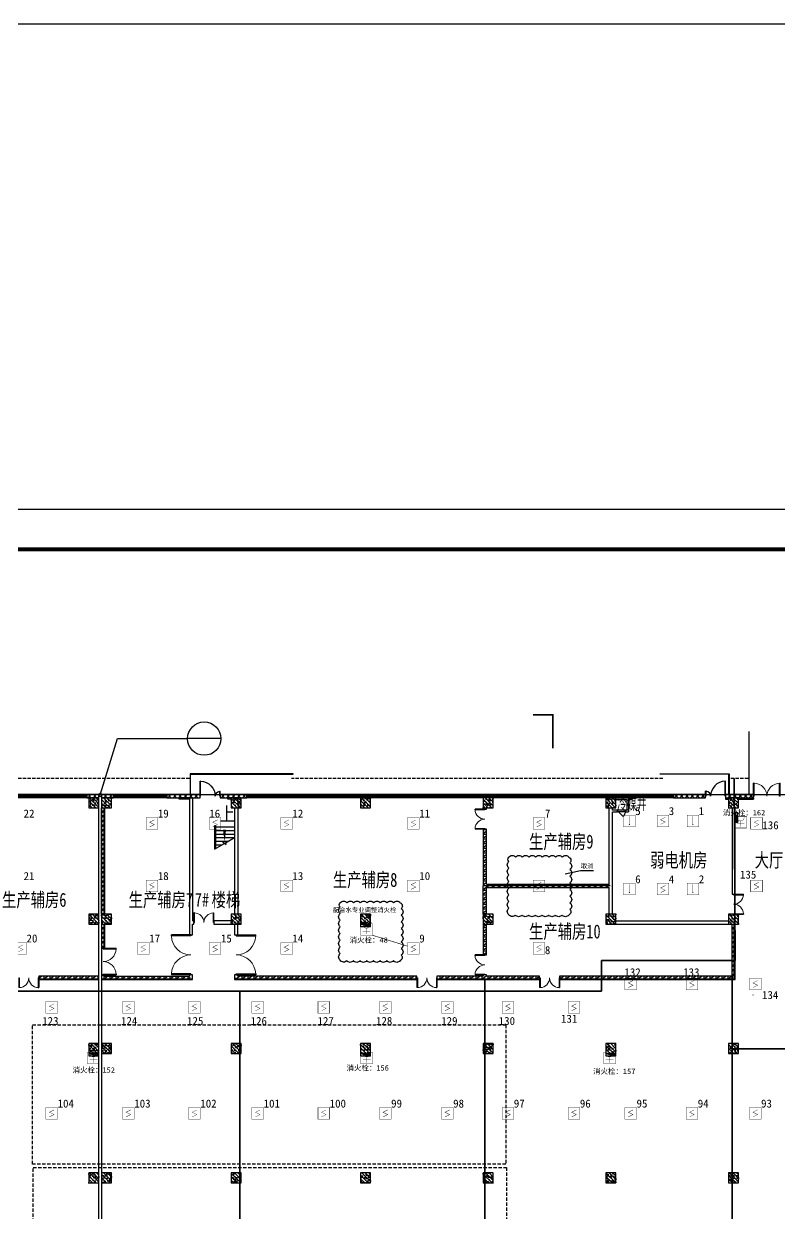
# Model space of a CAD drawing. Header units: millimetres. Extents: x -633009578 to 5705885, y -633235091 to 2571734.
# Drawn here: x 3343595 to 3400238, y 2164685 to 2253885 of the extents above; entities that cross this region are included whole.
import ezdxf
from ezdxf.enums import TextEntityAlignment as Align

# ---------------------------------------------------------------- set-up
doc = ezdxf.new("R2010")
doc.units = ezdxf.units.MM
doc.header["$LTSCALE"] = 1000
doc.header["$MEASUREMENT"] = 0
doc.linetypes.add('DASH', pattern=[0.35, 0.25, -0.1])
doc.linetypes.add('HIDDEN', pattern=[0.375, 0.25, -0.125])
doc.layers.get('0').update_dxf_attribs({"color": 9})
for name, color, linetype in [('000000000000电气', 7, 'Continuous'), ('3T_WOOD', 21, 'Continuous'), ('A-ABOV(投影线)', 154, 'HIDDEN'), ('A-COLUM(柱)', 255, 'Continuous'), ('A-DI-I(索引)', 21, 'Continuous'), ('A-DOOR(门）', 4, 'Continuous'), ('A-F-AREA(计算)', 5, 'Continuous'), ('A-FLOR(看线)', 8, 'Continuous'), ('A-HATH(填充)', 8, 'Continuous'), ('A-LM-RAIL(栏杆)', 167, 'Continuous'), ('A-ST-O(室外)', 54, 'Continuous'), ('A-STAR(楼梯)', 51, 'Continuous'), ('A-TEXT(房间)', 243, 'Continuous'), ('A-WALL(墙)', 255, 'Continuous'), ('A-WINDOW（窗）', 4, 'Continuous'), ('DIM_MODI', 6, 'Continuous'), ('DIM_SYMB', 3, 'Continuous'), ('EQUIP_消火栓', 7, 'Continuous'), ('PUB_TEXT', 7, 'Continuous'), ('WALL', 9, 'Continuous'), ('电-强电平面-线缆', 3, 'Continuous'), ('设备-消防', 3, 'Continuous'), ('设备-照明', 3, 'Continuous'), ('设备-箱柜', 3, 'Continuous'), ('院图签、封面151013$0$PUB_TITLE', 153, 'Continuous'), ('院图签、封面151013$0$图签文字', 4, 'Continuous')]:
    doc.layers.add(name, color=color, linetype=linetype)
doc.styles.add('_TCH', font='simhei.ttf', dxfattribs={"width": 0.75, "bigfont": 'hztxt.shx'})
doc.styles.add('_TCH_DIM', font='simhei.ttf', dxfattribs={"width": 0.8, "bigfont": 'hztxt.shx'})
doc.styles.add('ELEC-DIM', font='simhei.ttf')
doc.styles.add('IDQSTYLE', font='simhei.ttf', dxfattribs={"width": 0.707, "bigfont": 'hztxt.shx'})
doc.styles.add('TXT', font='simhei.ttf', dxfattribs={"width": 0.8, "bigfont": 'hztxt.shx'})
doc.styles.add('宋体', font='simhei.ttf')
doc.styles.add('院图签、封面151013$0$-宋体', font='simhei.ttf', dxfattribs={"width": 0.8})
pattern_1 = [(45, (2160479.395743424, 677977.51603476), (-56.1266007566822, 56.12660075668221), [])]
pattern_2 = [(0, (849921.4751960551, 677964.29318137), (0, 350), []), (37.875, (850321.4751960551, 677964.29318137), (-169.61527734408, 218.0766567528281), []), (90, (850321.4751960551, 677964.29318137), (-450, 2.755455298081545e-14), [])]
pattern_3 = [(45, (850021.4751960551, 677964.29318137), (-100.0001016555733, 100.0001016555733), []), (135, (850021.4751960551, 677964.29318137), (-100.0001016555733, -100.0001016555733), [])]
pattern_4 = [(45, (850121.4751960551, 677964.29318137), (-200.0002033111466, 200.0002033111467), []), (135, (850121.4751960551, 677964.29318137), (-200.0002033111467, -200.0002033111466), [])]

# ---------------------------------------------------------------- blocks, each defined once
blk = doc.blocks.new('建筑图框_A1')
at = {"layer": '院图签、封面151013$0$PUB_TITLE'}
blk.add_lwpolyline([(0, 0), (84100, 0), (84100, 59400), (0, 59400)], close=True, dxfattribs=at)
at = {"layer": '院图签、封面151013$0$PUB_TITLE', "const_width": 100}
blk.add_lwpolyline([(2500, 1000), (83100, 1000), (83100, 58400), (2500, 58400)], close=True, dxfattribs=at)
at = {"layer": '院图签、封面151013$0$图签文字', "color": 6, "style": '院图签、封面151013$0$-宋体'}
for tag, height, width, p in [('工程主持人', 400, 0.7999999999883585, (79990.91196859907, 29505.93707200652)), ('审定', 400, 0.7999999999883585, (79990.91196859907, 28705.93707200605)), ('审核', 400, 0.7999999999883585, (79990.91196859907, 27905.93707200559)), ('专业负责人', 400, 0.7999999999883585, (79990.91196859907, 27105.93707200512)), ('校对', 400, 0.7999999999883585, (79990.91196859907, 26305.93707200466)), ('设计', 400, 0.7999999999883585, (79990.91196859907, 25505.93707200419)), ('方案设计人', 400, 0.7999999999883585, (79990.91196859907, 24706.79438478127)), ('工程编号', 300, 0.7000000000116415, (81000.00416498398, 8700.424278954277)), ('版次', 300, 0.7000000000116415, (78738.08139540046, 3005.726258059498)), ('日期', 300, 0.7000000000116415, (82038.0813954557, 3000.226258123759)), ('比例', 300, 0.7000000000116415, (78738.08139537089, 2200.188802679535)), ('图号_X施', 300, 0.7000000000116415, (81538.08139540977, 2200.188802651362)), ('图号', 200, 0.7000000000116415, (82538.08139542397, 2400.075247410685)), ('图号_总数', 200, 0.7000000000116415, (82538.08139541186, 2000.075247410219))]:
    blk.add_attdef(tag, text='', height=height, dxfattribs=dict(at, width=width)).set_placement(p, align=Align.MIDDLE_CENTER)
at = {"layer": '院图签、封面151013$0$图签文字', "color": 6, "style": '院图签、封面151013$0$-宋体', "width": 0.7}
for tag, p in [('建设单位_001', (80935.88661794258, 7446.21079580821)), ('工程名称_001', (80933.52706738078, 6045.368099178996)), ('图名_001', (79742.88288308708, 4059.656552180292))]:
    blk.add_attdef(tag, p, '', height=300, dxfattribs=at)
blk = doc.blocks.new('HC001224')
at = {"color": 0, "linetype": 'Continuous', "const_width": 0.2}
blk.add_lwpolyline([(-3.125, 3.125), (3.125, 3.125), (3.125, -3.125), (-3.125, -3.125)], close=True, dxfattribs=at)
blk.add_lwpolyline([(1.25, 1.875), (-1.25, 0.625), (1.25, -0.625), (-1.25, -1.875)], dxfattribs=at)
at = {"color": 0, "style": 'IDQSTYLE', "width": 0.7}
blk.add_attdef('PSFHATT', (5.125, -3.125), '', height=2.5, dxfattribs=at)
blk = doc.blocks.new('HC001223')
at = {"color": 0, "linetype": 'Continuous', "const_width": 0.2}
blk.add_lwpolyline([(-3.125, 3.125), (3.125, 3.125), (3.125, -3.125), (-3.125, -3.125)], close=True, dxfattribs=at)
blk.add_lwpolyline([(0, 2.5), (0, -1.875)], dxfattribs=at)
at = {"color": 0, "linetype": 'Continuous', "const_width": 0.3}
blk.add_lwpolyline([(-0.15, -1.875, 1), (0.15, -1.875, 1)], format="xyb", close=True, dxfattribs=at)
at = {"color": 0, "style": 'IDQSTYLE', "width": 0.7}
blk.add_attdef('PSFHATT', (5.125, -3.125), '', height=2.5, dxfattribs=at)
blk = doc.blocks.new('HC001552')
at = {"color": 0, "linetype": 'Continuous', "const_width": 0.2}
blk.add_lwpolyline([(-3.125, 3.125), (3.125, 3.125), (3.125, -3.125), (-3.125, -3.125)], close=True, dxfattribs=at)
blk.add_lwpolyline([(-1.875, 2.5, 0.1989123673796508), (-1.325825214724788, 1.174174785275256, 0.1989123673796632), (-1.010554351787499e-15, 0.625, 0.1989123673796561), (1.325825214724758, 1.174174785275198, 0.1989123673796527), (1.875, 2.5)], format="xyb", dxfattribs=at)
for points in [[(-1.4210854715202e-14, 0.625), (0, -2.5)], [(-2.062500000000007, -0.9375000000000071), (2.062499999999993, -0.9374999999999931)]]:
    blk.add_lwpolyline(points, dxfattribs=at)
at = {"color": 0, "style": 'IDQSTYLE', "width": 0.7}
blk.add_attdef('PSFHATT', (5.125, -3.125), '', height=2.5, dxfattribs=at)
blk = doc.blocks.new('$TwtSys$00000434')
for p, q in [((-0.5, 0.5), (-0.5, -0.5)), ((-0.5, -0.5), (0.5, 0.5)), ((0.5, 0.5), (-0.5, 0.5)), ((0.5, -0.5), (0.5, 0.5)), ((-0.5, -0.5), (0.5, -0.5))]:
    blk.add_line(p, q)
blk.add_solid([(0.5, -0.5), (0.5, 0.5), (-0.5, -0.5)])
blk = doc.blocks.new('G$CC85EE94B')
at = {"layer": 'EQUIP_消火栓', "xscale": 700, "zscale": 700}
for p, yscale, rotation in [((-18429.99996939581, 133372.9580297624), 200, 269.9999949910436), ((-46249.99999125628, 125275.0000000035), -200, 5.00895633453083e-06), ((-66624.99999125628, 115575.0000000037), -200, 5.00895633453083e-06), ((-46249.99999125628, 115575.0000000037), -200, 5.00895633453083e-06), ((-27849.99999125628, 115575.0000000037), -200, 5.00895633453083e-06)]:
    blk.add_blockref('$TwtSys$00000434', p, dxfattribs=dict(at, yscale=yscale, rotation=rotation))
blk = doc.blocks.new('$DorLib2D$00000002')
for p, q in [((-0.5, -5.684341886080802e-17), (-0.5000000000000007, 0.4875)), ((-0.4750000000000007, 0.4875), (-0.5000000000000007, 0.4875)), ((-0.475, -2.842170943040401e-17), (-0.4750000000000007, 0.4875)), ((0.475, -2.842170943040401e-17), (0.4750000000000007, 0.4875)), ((0.4750000000000007, 0.4875), (0.5000000000000007, 0.4875)), ((0.5, -5.684341886080802e-17), (0.5000000000000007, 0.4875)), ((-0.5, -5.684341886080802e-17), (-0.475, -2.842170943040401e-17)), ((0.5, -5.684341886080802e-17), (0.475, -2.842170943040401e-17))]:
    blk.add_line(p, q)
at = {"lineweight": 13}
for centre, start, end in [((-0.4875, -4.263256414560601e-17), 0, 88.53071641864632), ((0.4875, -4.263256414560601e-17), 91.4692835813537, 180)]:
    blk.add_arc(centre, 0.4875, start, end, dxfattribs=at)
blk = doc.blocks.new('$DorLib2D$00000114')
at = {"color": 0}
blk.add_line((0.4999999999999964, 3.552713678800501e-15), (-0.2071067811864751, 0.7071067811864857), dxfattribs=at)
blk.add_arc((0.5000000000013856, -1.154631945610163e-12), 1.000000000001696, 135, 180, dxfattribs=at)
blk = doc.blocks.new('$TCHSYS$WIN2D')
for p, q in [((-0.5, 0.5), (0.5, 0.5)), ((-0.5, 0.5), (-0.4999999999999999, -0.5)), ((0.5, 0.5), (0.4999999999999998, -0.5)), ((0.5, 0.1666666666666666), (-0.5, 0.1666666666666666)), ((0.5, -0.1666666666666667), (-0.5, -0.1666666666666667)), ((-0.4999999999999999, -0.5), (0.5, -0.5))]:
    blk.add_line(p, q)
blk = doc.blocks.new('_FZH')
h = blk.add_hatch()
h.set_pattern_fill('钢筋混凝土', color=256, scale=0.1, style=0)
h.set_pattern_definition([(45, (0, 0), (-0.1767766952966369, 0.1767766952966369), []), (50, (0, 0), (0.7172601826007535, -0.06275213498259512), [0.07500000000000001, -0.8250000000000001]), (355, (0, 0), (-0.138751333613, 0.7521921337000119), [0.06, -0.66]), (100.4514, (0.05977168000000001, -0.00522934), (0.5785093817140216, 0.6894395420609536), [0.06374019, -0.701142112]), (46.1842, (0, 0.2), (1.067241048625645, -0.1655190143290181), [0.1125, -1.2375]), (96.6356, (0.088936745, 0.186206693), (0.9346627055487033, 0.9741178709004418), [0.095610288, -1.051713]), (351.1842, (0, 0.2), (0.9346619451336272, 0.9741186009253247), [0.09000000000000001, -0.9900000000000001]), (21, (0.1, 0.15), (0.5969070521184617, -0.4026188906653388), [0.07500000000000001, -0.8250000000000001]), (326, (0.1, 0.15), (0.2433153319215824, 0.7251500450468529), [0.06, -0.66]), (71.4514, (0.149742233, 0.116448394), (0.84022262858149, 0.3225304967099524), [0.06374019, -0.701142112]), (37.50000000000001, (0, 0), (0.01215985531729062, 0.3328938538313115), [0, -0.652, 0, -0.67, 0, -0.6625000000000001]), (7.499999999999999, (0, 0), (0.2630695374421486, 0.3944117118823603), [0, -0.382, 0, -0.637, 0, -0.2525]), (-32.5, (-0.223, 0), (0.533822436172409, -0.02255487173437976), [0, -0.25, 0, -0.78, 0, -1.035]), (-42.5, (-0.323, 0), (0.5831861693423862, 0.1001049823323177), [0, -0.325, 0, -0.518, 0, -0.735])])
h.paths.add_polyline_path([(-0.5, -0.5), (0.5, -0.5), (0.5, 0.5), (-0.5, 0.5)])
blk.add_lwpolyline([(-0.5, -0.5), (0.5, -0.5), (0.5, 0.5), (-0.5, 0.5)], close=True)
blk = doc.blocks.new('$DorLib2D$00000225')
at = {"color": 0}
for p, q in [((0.4750000000000032, -0.001447885298549778), (0.4750000000000032, 0.7521225008925327)), ((0.4750000000000032, 0.7521225008925327), (0.5000000000000036, 0.7521225008925363)), ((0.5000000000000036, -0.001447885298549778), (0.5000000000000036, 0.7521225008925363)), ((-0.4999999999999982, -3.552713678800501e-15), (-0.5, 0.252035990386009)), ((-0.4750000000000014, 0.252035990386009), (-0.5, 0.252035990386009)), ((-0.4749999999999996, -3.552713678800501e-15), (-0.4750000000000014, 0.252035990386009)), ((-0.4749999999999996, -3.552713678800501e-15), (-0.4999999999999947, -3.552713678800501e-15)), ((0.4750000000000032, -0.001447885298549778), (0.4999999999999929, -0.001447885298549778))]:
    blk.add_line(p, q, dxfattribs=at)
for centre, radius, start, end in [((0.5046168020419071, -0.001920809357812914), 0.7546247204382253, 92.24926861260724, 179.7237749158362), ((-0.5007908120542499, 0.002572563917482285), 0.2507930763238999, 359.7898704778746, 84.09743784757413)]:
    blk.add_arc(centre, radius, start, end, dxfattribs=at)

msp = doc.modelspace()

# ---------------------------------------------------------------- hatches: boundary and pattern name
at = {"layer": '3T_WOOD'}
h = msp.add_hatch(dxfattribs=at)
h.set_pattern_fill('ANSI31', color=256, scale=50)
h.set_pattern_definition(pattern_1)
h.paths.add_polyline_path([(3347219.994032199, 2196074.629172625), (3348319.994032199, 2196074.629172625), (3348319.994032199, 2195834.629172625), (3347219.994032199, 2195834.629172625)])
h = msp.add_hatch(dxfattribs=at)
h.set_pattern_fill('ANSI31', color=256, scale=50)
h.set_pattern_definition(pattern_1)
h.paths.add_polyline_path([(3363219.941630373, 2196074.629172624), (3364319.941630373, 2196074.629172624), (3364319.941630373, 2195834.629172624), (3363219.941630373, 2195834.629172624)])
h = msp.add_hatch(dxfattribs=at)
h.set_pattern_fill('ANSI31', color=256, scale=50)
h.set_pattern_definition(pattern_1)
h.paths.add_polyline_path([(3383219.941630373, 2196074.629172624), (3384319.941630373, 2196074.629172624), (3384319.941630373, 2195834.629172624), (3383219.941630373, 2195834.629172624)])
at = {"layer": 'A-HATH(填充)'}
h = msp.add_hatch(dxfattribs=at)
h.set_pattern_fill('多孔材料', color=256, scale=100, style=0)
h.set_pattern_definition(pattern_4)
h.paths.add_polyline_path([(3349219.994031782, 2196074.629172626), (3348319.994032522, 2196074.629172632), (3348319.994032522, 2195834.629172626), (3349219.994031782, 2195834.629172626)])
h = msp.add_hatch(dxfattribs=at)
h.set_pattern_fill('多孔材料', color=256, scale=100, style=0)
h.set_pattern_definition(pattern_4)
h.paths.add_polyline_path([(3349419.994031765, 2195834.629172626), (3350319.994031504, 2195834.62917263), (3350319.994031504, 2196074.629172631), (3349419.994031765, 2196074.629172626)])
h = msp.add_hatch(dxfattribs=at)
h.set_pattern_fill('多孔材料', color=256, scale=100, style=0)
h.set_pattern_definition(pattern_4)
h.paths.add_polyline_path([(3354319.994031504, 2195834.62917263), (3356819.994032013, 2195834.62917263), (3356819.994032013, 2196074.629172631), (3354319.994031504, 2196074.629172631)])
h = msp.add_hatch(dxfattribs=at)
h.set_pattern_fill('多孔材料', color=256, scale=50, style=0)
h.set_pattern_definition(pattern_3)
h.paths.add_polyline_path([(3356009.994031763, 2195834.629173377), (3355249.994031682, 2195834.629173377), (3355249.994031682, 2195734.629173377), (3356009.994031763, 2195734.629173377)])
h = msp.add_hatch(dxfattribs=at)
h.set_pattern_fill('多孔材料', color=256, scale=100, style=0)
h.set_pattern_definition(pattern_4)
h.paths.add_polyline_path([(3358319.994032013, 2195834.62917263), (3360319.994031505, 2195834.62917263), (3360319.994031504, 2196074.629172631), (3358319.994032013, 2196074.629172631)])
h = msp.add_hatch(dxfattribs=at)
h.set_pattern_fill('多孔材料', color=256, scale=50, style=0)
h.set_pattern_definition(pattern_3)
h.paths.add_polyline_path([(3359144.994031782, 2195834.629172626), (3358894.994031755, 2195834.629172626), (3358894.994031755, 2195734.629172626), (3359144.994031782, 2195734.629172626)])
h = msp.add_hatch(dxfattribs=at)
h.set_pattern_fill('多孔材料', color=256, scale=50, style=0)
h.set_pattern_definition(pattern_3)
h.paths.add_polyline_path([(3388939.994032131, 2195734.629172626), (3389244.99403199, 2195734.629172626), (3389244.99403199, 2195834.629172626), (3388939.994032131, 2195834.629172626)])
h = msp.add_hatch(dxfattribs=at)
h.set_pattern_fill('多孔材料', color=256, scale=100, style=0)
h.set_pattern_definition(pattern_4)
h.paths.add_polyline_path([(3392319.994031504, 2195834.629172631), (3394719.994032013, 2195834.629172631), (3394719.994032013, 2196074.629172632), (3392319.994031504, 2196074.629172632)])
h = msp.add_hatch(dxfattribs=at)
h.set_pattern_fill('多孔材料', color=256, scale=100, style=0)
h.set_pattern_definition(pattern_4)
h.paths.add_polyline_path([(3396219.994032013, 2195834.629172631), (3398320.051299266, 2195834.629172631), (3398320.051299266, 2196074.629172632), (3396219.994032013, 2196074.629172632)])
h = msp.add_hatch(dxfattribs=at)
h.set_pattern_fill('多孔材料', color=256, scale=50, style=0)
h.set_pattern_definition(pattern_3)
h.paths.add_polyline_path([(3396219.994031505, 2195734.629172626), (3396444.99403178, 2195734.629172626), (3396444.99403178, 2195834.629172626), (3396219.994031505, 2195834.629172626)])
h = msp.add_hatch(dxfattribs=at)
h.set_pattern_fill('多孔材料', color=256, scale=50, style=0)
h.set_pattern_definition(pattern_3)
h.paths.add_polyline_path([(3397194.99403178, 2195834.629172626), (3397194.99403178, 2195734.629172626), (3398320.051299266, 2195734.629172626), (3398320.051299266, 2195834.629172626)])
h = msp.add_hatch(dxfattribs=at)
h.set_pattern_fill('空心砖', color=256, scale=100, style=0)
h.set_pattern_definition(pattern_2)
h.paths.add_polyline_path([(3349419.994031782, 2187109.629172626), (3349659.994031695, 2187109.629172626), (3349659.994031695, 2195084.629172346), (3349419.994031695, 2195084.629172346)])
h = msp.add_hatch(dxfattribs=at)
h.set_pattern_fill('空心砖', color=256, scale=100, style=0)
h.set_pattern_definition(pattern_2)
h.paths.add_polyline_path([(3378284.994031821, 2195084.629172626), (3378044.994031786, 2195084.629172626), (3378044.994031784, 2194984.629172276), (3378284.994031825, 2194984.629172276)])
h = msp.add_hatch(dxfattribs=at)
h.set_pattern_fill('空心砖', color=256, scale=100, style=0)
h.set_pattern_definition(pattern_2)
h.paths.add_polyline_path([(3378284.994031782, 2189349.629172648), (3378284.994031822, 2193484.629172784), (3378044.994031784, 2193484.629172784), (3378044.994031793, 2189229.629172625), (3378204.994031785, 2189229.629172641)])
h = msp.add_hatch(dxfattribs=at)
h.set_pattern_fill('空心砖', color=256, scale=100, style=0)
h.set_pattern_definition(pattern_2)
h.paths.add_polyline_path([(3378044.99403178, 2187109.629172626), (3378284.994031791, 2187109.629172626), (3378284.994031779, 2189109.629172648), (3378204.994031785, 2189229.629172641), (3378044.994031793, 2189229.629172625)])
h = msp.add_hatch(dxfattribs=at)
h.set_pattern_fill('空心砖', color=256, scale=100, style=0)
h.set_pattern_definition(pattern_2)
h.paths.add_polyline_path([(3378204.994031785, 2189229.629172641), (3378284.994031779, 2189109.629172648), (3387499.994031637, 2189109.629172648), (3387579.994031735, 2189229.629172641), (3387499.994031787, 2189349.629172648), (3378284.994031782, 2189349.629172648)])
h = msp.add_hatch(dxfattribs=at)
h.set_pattern_fill('空心砖', color=256, scale=100, style=0)
h.set_pattern_definition(pattern_2)
h.paths.add_polyline_path([(3349659.994031691, 2186359.629172626), (3349419.994031696, 2186359.629172626), (3349419.994031699, 2184554.629172276), (3349659.994031672, 2184554.629172276)])
h = msp.add_hatch(dxfattribs=at)
h.set_pattern_fill('空心砖', color=256, scale=100, style=0)
h.set_pattern_definition(pattern_2)
h.paths.add_polyline_path([(3378284.994031795, 2186359.629172626), (3378044.994031799, 2186359.629172626), (3378044.994031831, 2184054.629172784), (3378284.994031803, 2184054.629172784)])
h = msp.add_hatch(dxfattribs=at)
h.set_pattern_fill('空心砖', color=256, scale=100, style=0)
h.set_pattern_definition(pattern_2)
h.paths.add_polyline_path([(3396939.994031781, 2186359.629172626), (3396699.994031679, 2186359.629172376), (3396699.994031679, 2182454.629172637), (3396939.994031797, 2182214.629172636)])
h = msp.add_hatch(dxfattribs=at)
h.set_pattern_fill('空心砖', color=256, scale=100, style=0)
h.set_pattern_definition(pattern_2)
h.paths.add_polyline_path([(3349219.994031779, 2182454.629172626), (3344719.994032013, 2182454.629172632), (3344719.994032013, 2182214.629172633), (3349219.994031779, 2182214.629172626)])
h = msp.add_hatch(dxfattribs=at)
h.set_pattern_fill('空心砖', color=256, scale=100, style=0)
h.set_pattern_definition(pattern_2)
h.paths.add_polyline_path([(3349659.994031616, 2182454.629172594), (3349659.994031635, 2182554.629172276), (3349419.994031713, 2182554.629172276), (3349419.994031726, 2182214.6291726)])
h = msp.add_hatch(dxfattribs=at)
h.set_pattern_fill('空心砖', color=256, scale=100, style=0)
h.set_pattern_definition(pattern_2)
h.paths.add_polyline_path([(3349659.994031616, 2182454.629172594), (3349419.994031726, 2182214.6291726), (3356249.994031834, 2182214.6291726), (3356009.994031837, 2182454.629172594)])
h = msp.add_hatch(dxfattribs=at)
h.set_pattern_fill('空心砖', color=256, scale=100, style=0)
h.set_pattern_definition(pattern_2)
h.paths.add_polyline_path([(3359399.994031816, 2182214.62917263), (3373069.994031504, 2182214.629172634), (3373069.994031504, 2182454.62917263), (3359639.994031704, 2182454.62917263)])
h = msp.add_hatch(dxfattribs=at)
h.set_pattern_fill('空心砖', color=256, scale=100, style=0)
h.set_pattern_definition(pattern_2)
h.paths.add_polyline_path([(3378044.994031814, 2182454.62917263), (3374569.994031504, 2182454.62917263), (3374569.994031504, 2182214.629172634), (3378164.994031793, 2182214.629172626), (3378164.994031807, 2182374.629172631)])
h = msp.add_hatch(dxfattribs=at)
h.set_pattern_fill('空心砖', color=256, scale=100, style=0)
h.set_pattern_definition(pattern_2)
h.paths.add_polyline_path([(3378284.994031814, 2182454.629172637), (3378284.99403181, 2182554.629172276), (3378044.994031838, 2182554.629172276), (3378044.994031814, 2182454.62917263), (3378164.994031807, 2182374.629172631)])
h = msp.add_hatch(dxfattribs=at)
h.set_pattern_fill('空心砖', color=256, scale=100, style=0)
h.set_pattern_definition(pattern_2)
h.paths.add_polyline_path([(3378164.994031793, 2182214.629172626), (3382269.994032013, 2182214.629172634), (3382269.994032013, 2182454.629172657), (3378284.994031814, 2182454.629172637), (3378164.994031807, 2182374.629172631)])
h = msp.add_hatch(dxfattribs=at)
h.set_pattern_fill('空心砖', color=256, scale=100, style=0)
h.set_pattern_definition(pattern_2)
h.paths.add_polyline_path([(3396699.994031679, 2182454.629172637), (3383769.994032013, 2182454.629172657), (3383769.994032013, 2182214.629172635), (3396939.994031797, 2182214.629172636)])

# ---------------------------------------------------------------- linework, layer by layer
at = {"layer": '000000000000电气', "color": 1, "lineweight": 35}
for p, q in [((3396866.249169277, 2197274.629131344), (3396939.994031766, 2183629.838734782)), ((3396939.994031766, 2183629.838734782), (3386906.372585475, 2183629.838734782)), ((3386906.372585475, 2183629.838734782), (3386906.372585475, 2181325.776222552)), ((3386906.372585475, 2181325.776222552), (3327409.081960129, 2181325.776222552))]:
    msp.add_line(p, q, dxfattribs=at)
at = {"layer": '000000000000电气', "color": 2, "lineweight": 35}
for p, q in [((3378164.994031793, 2182214.629172626), (3378164.994031793, 2164169.136131335)), ((3396699.994031679, 2182454.629172637), (3396699.994031679, 2155012.447752992)), ((3359789.955542876, 2181325.776222552), (3359789.955542876, 2163859.629172626)), ((3396699.994031679, 2177020.492216847), (3408698.421429164, 2177020.492216847))]:
    msp.add_line(p, q, dxfattribs=at)
at = {"layer": '3T_WOOD', "elevation": 4.000000000000001e-08}
msp.add_lwpolyline([(2974832.060465012, 2253884.961219878), (3772422.671553717, 2253884.961219878), (3772422.671553717, 1815059.021497296), (2974832.060465012, 1815059.021497296)], close=True, dxfattribs=at)
at = {"layer": '3T_WOOD'}
for points in [[(3347219.994032199, 2196074.629172625), (3348319.994032199, 2196074.629172625), (3348319.994032199, 2195834.629172625), (3347219.994032199, 2195834.629172625)], [(3363219.941630373, 2196074.629172624), (3364319.941630373, 2196074.629172624), (3364319.941630373, 2195834.629172624), (3363219.941630373, 2195834.629172624)], [(3383219.941630373, 2196074.629172624), (3384319.941630373, 2196074.629172624), (3384319.941630373, 2195834.629172624), (3383219.941630373, 2195834.629172624)]]:
    msp.add_lwpolyline(points, close=True, dxfattribs=at)
at = {"layer": 'A-ABOV(投影线)'}
for points in [[(3344256.667770477, 2178803.556878567), (3379730.348125871, 2178803.556878567), (3379730.348125871, 2168352.961062868), (3344256.667770477, 2168352.961062868)], [(3344306.181869012, 2168124.557215751), (3379779.862224406, 2168124.557215751), (3379779.862224406, 2157673.961400053), (3344306.181869012, 2157673.961400053)]]:
    msp.add_lwpolyline(points, close=True, dxfattribs=at)
at = {"layer": 'A-DI-I(索引)'}
for p, q in [((3349352.713914114, 2196148.070244405), (3350619.27613839, 2200274.131571024)), ((3350619.27613839, 2200274.131571024), (3355872.312317013, 2200274.131571024)), ((3358372.312317013, 2200274.131571024), (3355872.312317013, 2200274.131571024))]:
    msp.add_line(p, q, dxfattribs=at)
msp.add_lwpolyline([(3349431.494031782, 2196041.47915988, 1), (3349208.494031782, 2196041.47915988, 1)], format="xyb", close=True, dxfattribs=at)
for centre, radius in [((3357122.312317013, 2200274.131571024), 1250), ((3349352.713914114, 2196148.070244405), 0)]:
    msp.add_circle(centre, radius, dxfattribs=at)
at = {"layer": 'A-DOOR(门）'}
for p, q in [((3356819.994031782, 2196074.629172626), (3358319.994031782, 2196074.629172626)), ((3398320.051299266, 2196074.629172627), (3400320.051299266, 2196074.629172627)), ((3388719.994031557, 2194914.629168899), (3388119.994031557, 2194914.629168907)), ((3388719.994031555, 2194794.629168899), (3388119.994031555, 2194794.629168907))]:
    msp.add_line(p, q, dxfattribs=at)
at = {"layer": 'A-F-AREA(计算)'}
msp.add_lwpolyline([(3282179.994031782, 2196074.629172625), (3416459.994031782, 2196074.629172625), (3416459.994031782, 2059994.629172625), (3282179.994031782, 2059994.629172625)], close=True, dxfattribs=at)
at = {"layer": 'A-FLOR(看线)'}
for points in [[(3349219.994031765, 2128134.629172626), (3349219.994031782, 2195084.629172626)], [(3349419.994031766, 2195084.629172626), (3349419.994031766, 2128134.629172626)]]:
    msp.add_lwpolyline(points, dxfattribs=at)
at = {"layer": 'A-LM-RAIL(栏杆)'}
for points in [[(3397985.051299251, 2196074.629172647), (3397985.051299288, 2200774.629582777), (3397955.051299288, 2200774.629582777), (3397955.05129925, 2196074.629172647)], [(3356094.994167125, 2196074.629161081), (3356094.993694454, 2197609.629139677), (3363805.053748022, 2197609.629139631), (3363805.053748022, 2197639.629139631), (3356064.993684572, 2197639.629139678), (3356064.994167125, 2196074.6291512)], [(3396454.994031919, 2196074.629161081), (3396454.994504591, 2197609.629139677), (3391319.993537642, 2197609.629139636), (3391319.993537642, 2197639.629139636), (3396484.994514472, 2197639.629139678), (3396484.994031919, 2196074.6291512)]]:
    msp.add_lwpolyline(points, dxfattribs=at)
at = {"layer": 'A-ST-O(室外)', "linetype": 'DASH'}
for points in [[(3356029.993796564, 2197274.629146055), (3282419.994031765, 2197274.629172629)], [(3391519.993537734, 2197274.629133269), (3363665.112969985, 2197274.629143296)], [(3397920.05129926, 2197274.629130965), (3396519.99440248, 2197274.629131469)]]:
    msp.add_lwpolyline(points, dxfattribs=at)
at = {"layer": 'A-STAR(楼梯)'}
for p, q in [((3357899.994031836, 2193727.862870898), (3357899.994031809, 2191986.61646899)), ((3357959.994031836, 2193727.862870898), (3357899.994031836, 2193727.862870898)), ((3357899.994031836, 2193634.629170897), (3357899.994031776, 2191986.616468664)), ((3357959.994031836, 2193727.862870898), (3357959.994031854, 2192021.257485167)), ((3359399.994031836, 2193634.629170897), (3357959.994031829, 2193634.629170953)), ((3359399.994031836, 2193634.629170897), (3359399.994031896, 2192852.641873292)), ((3359399.994031836, 2193364.629170897), (3357959.994031832, 2193364.629170953)), ((3359399.994031836, 2193094.629170897), (3357959.994031834, 2193094.629170953)), ((3359351.474608366, 2192824.629171057), (3357959.994031837, 2192824.629170953)), ((3358883.820889773, 2192554.629170744), (3357959.99403184, 2192554.629170953)), ((3358727.795558945, 2192464.547903524), (3359399.994031836, 2192852.64187279)), ((3357899.994031836, 2191986.616469005), (3358589.475187212, 2192384.688599669)), ((3358416.167173491, 2192284.629170987), (3357959.994031842, 2192284.629170953)), ((3358589.475187212, 2192384.688599669), (3358554.534616376, 2192515.088586358)), ((3358554.534616376, 2192515.088586358), (3358760.579557815, 2192342.19635199)), ((3358760.579557815, 2192342.19635199), (3358727.795558945, 2192464.547903524))]:
    msp.add_line(p, q, dxfattribs=at)
at = {"layer": 'A-WALL(墙)'}
for p, q in [((3356009.994031763, 2195834.629173377), (3355249.994031682, 2195834.629173377)), ((3355249.994031682, 2195734.629173377), (3355249.994031682, 2195834.629173377)), ((3356009.994031763, 2195734.629173377), (3355249.994031682, 2195734.629173377)), ((3356009.994031763, 2195734.629173377), (3356009.994031763, 2195834.629173377)), ((3356009.994031838, 2195834.629172626), (3356009.994031838, 2186479.629172682)), ((3356249.994031838, 2195834.629172626), (3356009.994031838, 2195834.629172626)), ((3356249.994031838, 2195834.629172626), (3356249.994031865, 2186599.629172801)), ((3359144.994031782, 2195834.629172626), (3358894.994031755, 2195834.629172626)), ((3358894.994031755, 2195734.629172626), (3358894.994031755, 2195834.629172626)), ((3359144.994031782, 2195734.629172626), (3358894.994031755, 2195734.629172626)), ((3387994.994031017, 2195834.629170297), (3388939.994031171, 2195834.629176464)), ((3387994.99403178, 2195714.629170297), (3388819.994031558, 2195714.629175668)), ((3388819.994031558, 2195714.629175668), (3388819.994031559, 2194914.629168963)), ((3388939.994031171, 2195834.629176464), (3388939.994031171, 2194794.629168939)), ((3388939.994032131, 2195834.629172626), (3389244.99403199, 2195834.629172626)), ((3388939.994032131, 2195834.629172626), (3388939.994032131, 2195734.629172626)), ((3388939.994032131, 2195734.629172626), (3389244.99403199, 2195734.629172626)), ((3389244.99403199, 2195834.629172626), (3389244.99403199, 2195734.629172626)), ((3396219.994031505, 2195834.629172626), (3396444.99403178, 2195834.629172626)), ((3396219.994031505, 2195834.629172626), (3396219.994031505, 2195734.629172626)), ((3396219.994031505, 2195734.629172626), (3396444.99403178, 2195734.629172626)), ((3397194.99403178, 2195834.629172626), (3398320.051299266, 2195834.629172626)), ((3397194.99403178, 2195734.629172626), (3398320.051299266, 2195734.629172626)), ((3398320.051299266, 2195834.629172626), (3398320.051299266, 2195734.629172626)), ((3349419.994031712, 2187109.629172255), (3349419.994031695, 2195084.629172346)), ((3349659.994031712, 2187109.629172255), (3349659.994031695, 2195084.629172346)), ((3359399.994031777, 2195084.629172906), (3359399.994031736, 2187109.629172906)), ((3359639.994031777, 2195084.629172906), (3359639.994031786, 2187109.629172906)), ((3378044.994031855, 2195084.629172906), (3378044.994031784, 2194984.629172276)), ((3378044.994031784, 2194984.629172276), (3378284.994031825, 2194984.629172276)), ((3378284.994031825, 2194984.629172276), (3378284.994031645, 2195084.629172906)), ((3387499.99403178, 2194914.629168914), (3387499.994031886, 2195084.629172906)), ((3387499.994031787, 2189349.629172648), (3387499.99403178, 2194914.629168914)), ((3387739.994031978, 2194914.629168978), (3387739.994031566, 2195084.629172906)), ((3388119.994031762, 2194914.62916885), (3387739.994031978, 2194914.629168978)), ((3387739.99403178, 2189229.629172625), (3387739.994031772, 2194794.629168956)), ((3387739.994031772, 2194794.629168956), (3388119.99403176, 2194794.629169113)), ((3388119.99403176, 2194794.629169113), (3388119.994031762, 2194914.62916885)), ((3388819.994031559, 2194914.629168963), (3388719.994031762, 2194914.629168842)), ((3388719.994031762, 2194914.629168842), (3388719.99403176, 2194794.629169105)), ((3388719.99403176, 2194794.629169105), (3388939.994031171, 2194794.629168939)), ((3396699.994031775, 2195084.629172256), (3396699.994031787, 2188609.629172784)), ((3396939.994031768, 2188609.629172784), (3396939.994031716, 2195084.629172255)), ((3378284.994031822, 2193484.629172784), (3378044.994031784, 2193484.629172784)), ((3378044.994031784, 2193484.629172784), (3378044.994031793, 2189229.629172625)), ((3378284.994031782, 2189349.629172648), (3378284.994031822, 2193484.629172784)), ((3378044.994031779, 2187109.629172906), (3378044.994031793, 2189229.629172625)), ((3378284.994031782, 2189349.629172648), (3387499.994031787, 2189349.629172648)), ((3378284.994031799, 2187109.629172906), (3378284.994031779, 2189109.629172648)), ((3378284.994031779, 2189109.629172648), (3387499.994031637, 2189109.629172648)), ((3387499.994031634, 2187109.629172906), (3387499.994031637, 2189109.629172648)), ((3387739.994031733, 2187109.629172906), (3387739.99403178, 2189229.629172625)), ((3396699.994031787, 2188609.629172784), (3396939.994031768, 2188609.629172784)), ((3349419.994031728, 2186359.629172906), (3349419.994031699, 2184554.629172276)), ((3349659.994031672, 2184554.629172276), (3349659.994031817, 2186359.629172906)), ((3356009.994031838, 2186479.629172682), (3356009.994031793, 2185554.629172276)), ((3356349.994031764, 2186599.629172906), (3356249.994031865, 2186599.629172801)), ((3356249.994031765, 2185554.629172276), (3356249.994031834, 2186359.629172797)), ((3356249.994031834, 2186359.629172797), (3356349.994031763, 2186359.629172848)), ((3356349.994031763, 2186359.629172848), (3356349.994031764, 2186599.629172906)), ((3359144.994031342, 2186599.629172894), (3357849.994031764, 2186599.629172845)), ((3357849.994031764, 2186599.629172845), (3357849.994031763, 2186359.629172841)), ((3357849.994031763, 2186359.629172841), (3359144.994031342, 2186359.62917295)), ((3359399.994031816, 2186359.629172784), (3359399.994031818, 2185554.629172276)), ((3359639.994031812, 2185554.629172276), (3359639.994031756, 2186359.629172255)), ((3378044.994031807, 2186359.629172255), (3378044.994031831, 2184054.629172784)), ((3378284.994031803, 2184054.629172784), (3378284.994031798, 2186359.629172255)), ((3387994.994031993, 2186599.629172644), (3396444.994031993, 2186599.629172682)), ((3387994.994031993, 2186359.629172644), (3396444.994031992, 2186359.629172649)), ((3396699.994031679, 2182454.629172637), (3396699.994031679, 2186359.629172634)), ((3396939.994031797, 2182214.629172636), (3396939.994031709, 2186359.629172906)), ((3356009.994031793, 2185554.629172276), (3356249.994031765, 2185554.629172276)), ((3359399.994031818, 2185554.629172276), (3359639.994031812, 2185554.629172276)), ((3349419.994031699, 2184554.629172276), (3349659.994031672, 2184554.629172276)), ((3378044.994031831, 2184054.629172784), (3378284.994031803, 2184054.629172784)), ((3349219.994031779, 2182454.629172626), (3344719.994032013, 2182454.629172632)), ((3344719.994032013, 2182454.629172632), (3344719.994032013, 2182214.629172633)), ((3344719.994032013, 2182214.629172633), (3349219.994031779, 2182214.629172626)), ((3349219.994031779, 2182214.629172626), (3349219.994031779, 2182454.629172626)), ((3349659.994031635, 2182554.629172276), (3349419.994031713, 2182554.629172276)), ((3349419.994031713, 2182554.629172276), (3349419.994031726, 2182214.6291726)), ((3349419.994031726, 2182214.6291726), (3356249.994031834, 2182214.6291726)), ((3349659.994031616, 2182454.629172594), (3349659.994031635, 2182554.629172276)), ((3349659.994031616, 2182454.629172594), (3356009.994031837, 2182454.629172594)), ((3356249.994031765, 2182554.629172276), (3356009.994031792, 2182554.629172276)), ((3356009.994031792, 2182554.629172276), (3356009.994031837, 2182454.629172594)), ((3356249.994031834, 2182214.6291726), (3356249.994031765, 2182554.629172276)), ((3359639.994031759, 2182554.629172784), (3359399.994031818, 2182554.629172784)), ((3359399.994031818, 2182554.629172784), (3359399.994031816, 2182214.62917263)), ((3359399.994031816, 2182214.62917263), (3373069.994031504, 2182214.629172634)), ((3359639.994031704, 2182454.62917263), (3359639.994031759, 2182554.629172784)), ((3373069.994031504, 2182454.62917263), (3359639.994031704, 2182454.62917263)), ((3373069.994031504, 2182214.629172634), (3373069.994031504, 2182454.62917263)), ((3378044.994031814, 2182454.62917263), (3374569.994031504, 2182454.62917263)), ((3374569.994031504, 2182454.62917263), (3374569.994031504, 2182214.629172634)), ((3374569.994031504, 2182214.629172634), (3378164.994031793, 2182214.629172626)), ((3378284.99403181, 2182554.629172276), (3378044.994031838, 2182554.629172276)), ((3378044.994031838, 2182554.629172276), (3378044.994031814, 2182454.62917263)), ((3378164.994031793, 2182214.629172626), (3382269.994032013, 2182214.629172634)), ((3378284.994031814, 2182454.629172637), (3378284.99403181, 2182554.629172276)), ((3382269.994032013, 2182454.629172657), (3378284.994031814, 2182454.629172637)), ((3382269.994032013, 2182214.629172634), (3382269.994032013, 2182454.629172657)), ((3396699.994031679, 2182454.629172637), (3383769.994032013, 2182454.629172657)), ((3383769.994032013, 2182454.629172657), (3383769.994032013, 2182214.629172635)), ((3383769.994032013, 2182214.629172635), (3396939.994031797, 2182214.629172636))]:
    msp.add_line(p, q, dxfattribs=at)
at = {"layer": 'A-WINDOW（窗）'}
msp.add_lwpolyline([(3348319.994032145, 2196074.629172623), (3348319.994032145, 2195834.629172623)], dxfattribs=at)
at = {"layer": 'DIM_MODI'}
msp.add_arc((3398267.916221363, 2181072.970029162), 16.12445879378356, 216.869897645844, 323.130102354156, dxfattribs=at)
at = {"layer": 'DIM_SYMB', "const_width": 125}
msp.add_lwpolyline([(3383264.448215864, 2199550.29318137), (3383264.448215864, 2202050.29318137), (3381764.448215864, 2202050.29318137)], dxfattribs=at)
at = {"layer": 'DIM_SYMB'}
msp.add_lwpolyline([(3358649.994031836, 2193769.629170897, 0, 0, 0), (3358649.994031836, 2192554.629170897, 0, 240.0000000000001, 0), (3358649.994031836, 2193454.629170897, 0, 0, 0)], format="xyseb", dxfattribs=at)
at = {"layer": 'WALL'}
for p, q in [((3349219.994031782, 2196074.629172626), (3348319.994032522, 2196074.629172632)), ((3348319.994032522, 2196074.629172632), (3348319.994032522, 2195834.629172626)), ((3348319.994032522, 2195834.629172626), (3349219.994031782, 2195834.629172626)), ((3349219.994031782, 2195834.629172626), (3349219.994031782, 2196074.629172626)), ((3350319.994031504, 2196074.629172631), (3349419.994031765, 2196074.629172626)), ((3349419.994031765, 2196074.629172626), (3349419.994031765, 2195834.629172626)), ((3349419.994031765, 2195834.629172626), (3350319.994031504, 2195834.62917263)), ((3350319.994031504, 2195834.62917263), (3350319.994031504, 2196074.629172631)), ((3356819.994032013, 2196074.629172631), (3354319.994031504, 2196074.629172631)), ((3354319.994031504, 2196074.629172631), (3354319.994031504, 2195834.62917263)), ((3354319.994031504, 2195834.62917263), (3356819.994032013, 2195834.62917263)), ((3356819.994032013, 2195834.62917263), (3356819.994032013, 2196074.629172631)), ((3360319.994031504, 2196074.629172631), (3358319.994032013, 2196074.629172631)), ((3358319.994032013, 2196074.629172631), (3358319.994032013, 2195834.62917263)), ((3358319.994032013, 2195834.62917263), (3360319.994031505, 2195834.62917263)), ((3360319.994031505, 2195834.62917263), (3360319.994031504, 2196074.629172631)), ((3394719.994032013, 2196074.629172632), (3392319.994031504, 2196074.629172632)), ((3392319.994031504, 2196074.629172632), (3392319.994031504, 2195834.629172631)), ((3392319.994031504, 2195834.629172631), (3394719.994032013, 2195834.629172631)), ((3394719.994032013, 2195834.629172631), (3394719.994032013, 2196074.629172632)), ((3398320.051299266, 2196074.629172632), (3396219.994032013, 2196074.629172632)), ((3396219.994032013, 2196074.629172632), (3396219.994032013, 2195834.629172631)), ((3396219.994032013, 2195834.629172631), (3398320.051299266, 2195834.629172631)), ((3398320.051299266, 2195834.629172631), (3398320.051299266, 2196074.629172632))]:
    msp.add_line(p, q, dxfattribs=at)
at = {"layer": '电-强电平面-线缆', "color": 6, "linetype": 'ByBlock', "const_width": 45}
msp.add_lwpolyline([(3369724.940463504, 2185534.686456964), (3372376.204585539, 2184711.21743102)], dxfattribs=at)
at = {"layer": '设备-照明', "color": 6}
for p, q in [((3384178.244254877, 2190143.124443294), (3385334.723716234, 2190384.481877805)), ((3385334.723716234, 2190384.481877805), (3386309.407745301, 2190384.481877805))]:
    msp.add_line(p, q, dxfattribs=at)
for points in [[(3379974.487779905, 2191380.026253586, -0.5206), (3380474.487779905, 2191380.026253586, -0.5206), (3380974.487779905, 2191380.026253586, -0.5206), (3381474.487779905, 2191380.026253586, -0.5206), (3381974.487779905, 2191380.026253586, -0.5206), (3382474.487779905, 2191380.026253586, -0.5206), (3382974.487779905, 2191380.026253586, -0.5206), (3383474.487779905, 2191380.026253586, -0.5206), (3383974.487779905, 2191380.026253586, -0.5206), (3384474.487779905, 2191380.026253586, -0.5206), (3384546.578230376, 2190952.116704057, -0.5206), (3384546.578230376, 2190452.116704057, -0.5206), (3384546.578230376, 2189952.116704057, -0.5206), (3384546.578230376, 2189452.116704057, -0.5206), (3384546.578230376, 2188952.116704057, -0.5206), (3384546.578230376, 2188452.116704057, -0.5206), (3384546.578230376, 2187952.116704057, -0.5206), (3384546.578230376, 2187452.116704057, -0.5206), (3384451.173605529, 2187047.521328904, -0.5206), (3383951.173605529, 2187047.521328904, -0.5206), (3383451.173605529, 2187047.521328904, -0.5206), (3382951.173605529, 2187047.521328904, -0.5206), (3382451.173605529, 2187047.521328904, -0.5206), (3381951.173605529, 2187047.521328904, -0.5206), (3381451.173605529, 2187047.521328904, -0.5206), (3380951.173605529, 2187047.521328904, -0.5206), (3380451.173605529, 2187047.521328904, -0.5206), (3379974.487779905, 2187070.83550328, -0.5206), (3379974.487779905, 2187570.83550328, -0.5206), (3379974.487779905, 2188070.83550328, -0.5206), (3379974.487779905, 2188570.83550328, -0.5206), (3379974.487779905, 2189070.83550328, -0.5206), (3379974.487779905, 2189570.83550328, -0.5206), (3379974.487779905, 2190070.83550328, -0.5206), (3379974.487779905, 2190570.83550328, -0.5206), (3379974.487779905, 2191070.83550328, -0.5206), (3379974.487779905, 2191380.026253586, -0.5206)], [(3367328.626521224, 2187960.437347178, -0.5206), (3367828.626521224, 2187960.437347178, -0.5206), (3368328.626521224, 2187960.437347178, -0.5206), (3368828.626521224, 2187960.437347178, -0.5206), (3369328.626521224, 2187960.437347178, -0.5206), (3369828.626521224, 2187960.437347178, -0.5206), (3370328.626521224, 2187960.437347178, -0.5206), (3370828.626521224, 2187960.437347178, -0.5206), (3371328.626521224, 2187960.437347178, -0.5206), (3371828.626521224, 2187960.437347178, -0.5206), (3371900.716971695, 2187532.527797649, -0.5206), (3371900.716971695, 2187032.527797649, -0.5206), (3371900.716971695, 2186532.527797649, -0.5206), (3371900.716971695, 2186032.527797649, -0.5206), (3371900.716971695, 2185532.527797649, -0.5206), (3371900.716971695, 2185032.527797649, -0.5206), (3371900.716971695, 2184532.527797649, -0.5206), (3371900.716971695, 2184032.527797649, -0.5206), (3371805.312346848, 2183627.932422496, -0.5206), (3371305.312346848, 2183627.932422496, -0.5206), (3370805.312346848, 2183627.932422496, -0.5206), (3370305.312346848, 2183627.932422496, -0.5206), (3369805.312346848, 2183627.932422496, -0.5206), (3369305.312346848, 2183627.932422496, -0.5206), (3368805.312346848, 2183627.932422496, -0.5206), (3368305.312346848, 2183627.932422496, -0.5206), (3367805.312346848, 2183627.932422496, -0.5206), (3367328.626521224, 2183651.246596872, -0.5206), (3367328.626521224, 2184151.246596872, -0.5206), (3367328.626521224, 2184651.246596872, -0.5206), (3367328.626521224, 2185151.246596872, -0.5206), (3367328.626521224, 2185651.246596872, -0.5206), (3367328.626521224, 2186151.246596872, -0.5206), (3367328.626521224, 2186651.246596872, -0.5206), (3367328.626521224, 2187151.246596872, -0.5206), (3367328.626521224, 2187651.246596872, -0.5206), (3367328.626521224, 2187960.437347178, -0.5206)]]:
    msp.add_lwpolyline(points, format="xyb", close=True, dxfattribs=at)

# ---------------------------------------------------------------- block references
at = {"layer": '3T_WOOD'}
msp.add_blockref('G$CC85EE94B', (3415469.99403178, 2060984.629172624), dxfattribs=at)
at = {"layer": 'A-COLUM(柱)', "xscale": 750, "yscale": 750, "zscale": 750, "rotation": 270}
for p in [(3348844.994031782, 2195459.629172626), (3349794.994031782, 2195459.629172626), (3359519.994031782, 2195459.629172626), (3369219.99403178, 2195459.629172626), (3378419.99403178, 2195459.629172626), (3387619.99403178, 2195459.629172626), (3396819.99403178, 2195459.629172628), (3348844.994031782, 2186734.629172626), (3349794.994031782, 2186734.629172626), (3359519.994031782, 2186734.629172626), (3369219.99403178, 2186734.629172626), (3378419.99403178, 2186734.629172626), (3387619.99403178, 2186734.629172626), (3396819.99403178, 2186734.629172626), (3348844.99403178, 2177034.629172626), (3349794.99403178, 2177034.629172626), (3359519.99403178, 2177034.629172626), (3369219.99403178, 2177034.629172626), (3378419.99403178, 2177034.629172626), (3387619.99403178, 2177034.629172626), (3396819.99403178, 2177034.629172626), (3348844.99403178, 2167334.629172626), (3349794.99403178, 2167334.629172626), (3359519.99403178, 2167334.629172626), (3369219.99403178, 2167334.629172626), (3378419.99403178, 2167334.629172626), (3387619.99403178, 2167334.629172626), (3396819.99403178, 2167334.629172626)]:
    msp.add_blockref('_FZH', p, dxfattribs=at)
at = {"layer": 'A-DOOR(门）', "extrusion": (0, 0, -1), "xscale": 1500, "yscale": 1500, "zscale": 1500}
msp.add_blockref('$DorLib2D$00000225', (-3357569.994031782, 2195954.629172626), dxfattribs=at)
at = {"layer": 'A-DOOR(门）'}
for name, p, xscale, yscale, zscale in [('$DorLib2D$00000225', (3395469.994031919, 2195954.629172627), 1500, 1500, 1500), ('$DorLib2D$00000002', (3399320.051299266, 2195954.629172627), 2000, 2000, 2000)]:
    msp.add_blockref(name, p, dxfattribs=dict(at, xscale=xscale, yscale=yscale, zscale=zscale))
for name, p, xscale, yscale, zscale, rotation in [('$DorLib2D$00000002', (3378164.994031793, 2194234.62917241), 1500, 1500, 1500, 90), ('$DorLib2D$00000114', (3388419.994031556, 2194854.629168903), 600, 600, 600, 179.9999999992107), ('$DorLib2D$00000002', (3357099.994031993, 2186479.629172678), 1500, 1500, 1500, 359.999999999756), ('$DorLib2D$00000002', (3356129.994031838, 2184054.62917237), -3000, 3000, 3000, 89.99999999999999), ('$DorLib2D$00000002', (3359519.99403178, 2184054.62917237), 3000, 3000, 3000, 270), ('$DorLib2D$00000002', (3378164.994031793, 2183304.629172568), 1500, 1500, 1500, 90), ('$DorLib2D$00000002', (3343969.994031781, 2182334.629172626), -1500, 1500, 1500, 180), ('$DorLib2D$00000002', (3373819.99403178, 2182334.629172626), -1500, 1500, 1500, 180), ('$DorLib2D$00000002', (3383019.994031781, 2182334.629172626), -1500, 1500, 1500, 180)]:
    msp.add_blockref(name, p, dxfattribs=dict(at, xscale=xscale, yscale=yscale, zscale=zscale, rotation=rotation))
at = {"layer": 'A-DOOR(门）', "extrusion": (0, 0, -1), "rotation": 90.00000000000001}
for p, xscale, yscale, zscale in [((-3396819.99403178, 2187859.629172736), -1500, 1500, 1500), ((-3349539.994031695, 2183554.62917209), -2000, 2000, 2000)]:
    msp.add_blockref('$DorLib2D$00000002', p, dxfattribs=dict(at, xscale=xscale, yscale=yscale, zscale=zscale))
at = {"layer": 'A-WINDOW（窗）', "extrusion": (0, 0, -1), "yscale": 240, "rotation": 180}
for p, xscale, zscale in [((-3323319.973041245, 2195954.629172626), -50000.04198255204, 50000.04198255204), ((-3352319.994031505, 2195954.629172626), -4000, 4000), ((-3376319.9940317, 2195954.629172627), -32000, 32000)]:
    msp.add_blockref('$TCHSYS$WIN2D', p, dxfattribs=dict(at, xscale=xscale, zscale=zscale))
at = {"layer": '电-强电平面-线缆', "color": 6, "linetype": 'ByBlock', "xscale": 140, "yscale": 140, "zscale": 140}
msp.add_blockref('HC001552', (3369287.440463504, 2185972.186456964), dxfattribs=at)
at = {"layer": '设备-消防', "xscale": 140, "yscale": 140, "zscale": 140, "rotation": 180}
for p in [(3353206.183283537, 2193918.083986276), (3357940.04088551, 2193918.083986276), (3363296.313098114, 2193918.083986276), (3372813.704585539, 2193918.083986276), (3382231.743506009, 2193918.083986276), (3391518.252778053, 2194105.473748108), (3398535.170341929, 2193918.083986276), (3353206.183283537, 2189233.90266778), (3363296.313098114, 2189233.90266778), (3372813.704585539, 2189233.90266778), (3391518.252778053, 2188990.960127462), (3398535.170341929, 2189233.90266778), (3343362.097178889, 2184549.721349285), (3352563.313732652, 2184549.721349285), (3357940.04088551, 2184549.721349285), (3363296.313098114, 2184549.721349285), (3372813.704585539, 2184549.721349285), (3382231.743506009, 2184549.721349285), (3389100.863897447, 2181869.648119343), (3393692.228522932, 2181869.648119343), (3398440.432490773, 2181869.648119343), (3345692.228522932, 2180129.07447154), (3351440.432490773, 2180129.07447154), (3356392.228522932, 2180129.07447154), (3361140.432490773, 2180129.07447154), (3366092.228522932, 2180129.07447154), (3370700.863897447, 2180129.07447154), (3375351.314827628, 2180129.07447154), (3379900.863897447, 2180129.07447154), (3384852.659929605, 2180129.07447154), (3345692.228522932, 2172169.648119343), (3351440.432490773, 2172169.648119343), (3356392.228522932, 2172169.648119343), (3361140.432490773, 2172169.648119343), (3366092.228522932, 2172169.648119343), (3370700.863897447, 2172169.648119343), (3375351.314827628, 2172169.648119343), (3379900.863897447, 2172169.648119343), (3384852.659929605, 2172169.648119343), (3389100.863897447, 2172169.648119343), (3393692.228522932, 2172169.648119343), (3398440.432490773, 2172169.648119343)]:
    msp.add_blockref('HC001224', p, dxfattribs=at)
at = {"layer": '设备-消防', "xscale": 140, "yscale": 140, "zscale": 140}
for name, p in [('HC001223', (3389003.204889715, 2194105.473748108)), ('HC001223', (3393766.28383491, 2194105.473748108)), ('HC001552', (3397343.637121245, 2194011.742061188)), ('HC001223', (3389003.204889715, 2188990.960127462)), ('HC001223', (3393766.28383491, 2188990.960127462)), ('HC001552', (3348813.05278711, 2176315.050149094)), ('HC001552', (3369310.192878889, 2176315.050149094)), ('HC001552', (3387518.430884525, 2176315.050149094))]:
    msp.add_blockref(name, p, dxfattribs=at)
at = {"layer": '设备-消防', "color": 8, "xscale": 140, "yscale": 140, "zscale": 140, "rotation": 180}
msp.add_blockref('HC001224', (3382231.743506009, 2189233.90266778), dxfattribs=at)
at = {"layer": '设备-箱柜', "xscale": 3, "yscale": 3}
msp.add_blockref('建筑图框_A1', (3229655.437121258, 2039260.231913973, 4.000000000000001e-08), dxfattribs=at)

# ---------------------------------------------------------------- texts
at = {"layer": '000000000000电气', "color": 1, "lineweight": 35, "style": '宋体'}
for s, p in [('22', (3343580.437104724, 2194355.583986276)), ('19', (3353643.683283537, 2194355.583986276)), ('16', (3357502.54088551, 2194355.583986276)), ('12', (3363733.813098114, 2194355.583986276)), ('11', (3373251.204585539, 2194355.583986276)), ('7', (3382669.243506009, 2194355.583986276)), ('5', (3389440.704889715, 2194542.973748108)), ('3', (3391955.752778053, 2194542.973748108)), ('1', (3394203.78383491, 2194542.973748108)), ('136', (3398972.670341929, 2193480.583986276)), ('21', (3343580.437104724, 2189671.40266778)), ('18', (3353643.683283537, 2189671.40266778)), ('13', (3363733.813098114, 2189671.40266778)), ('10', (3373251.204585539, 2189671.40266778)), ('6', (3389440.704889715, 2189428.460127462)), ('4', (3391955.752778053, 2189428.460127462)), ('2', (3394203.78383491, 2189428.460127462)), ('135', (3397295.501220219, 2189777.429841035)), ('20', (3343799.597178889, 2184987.221349285)), ('17', (3353000.813732652, 2184987.221349285)), ('15', (3358377.54088551, 2184987.221349285)), ('14', (3363733.813098114, 2184987.221349285)), ('9', (3373251.204585539, 2184987.221349285)), ('8', (3382669.243506009, 2184112.221349285)), ('132', (3388632.786041, 2182454.629172649)), ('133', (3393034.695781146, 2182454.629172643)), ('134', (3398948.372502756, 2180749.83980991)), ('123', (3344976.009743406, 2178803.556878567)), ('124', (3350883.334502908, 2178803.556878567)), ('125', (3355837.864946362, 2178803.556878567)), ('126', (3360601.836526606, 2178803.556878567)), ('127', (3365619.88659113, 2178803.556878567)), ('128', (3370002.740444954, 2178803.556878567)), ('129', (3374893.751267339, 2178803.556878567)), ('130', (3379206.474274225, 2178803.556878567)), ('131', (3383875.166422864, 2178971.290419953)), ('104', (3346129.728522932, 2172607.148119343)), ('103', (3351877.932490773, 2172607.148119343)), ('102', (3356829.728522932, 2172607.148119343)), ('101', (3361577.932490773, 2172607.148119343)), ('100', (3366529.728522932, 2172607.148119343)), ('99', (3371138.363897447, 2172607.148119343)), ('98', (3375788.814827628, 2172607.148119343)), ('97', (3380338.363897447, 2172607.148119343)), ('96', (3385290.159929605, 2172607.148119343)), ('95', (3389538.363897447, 2172607.148119343)), ('94', (3394129.728522932, 2172607.148119343)), ('93', (3398877.932490773, 2172607.148119343))]:
    msp.add_text(s, height=600, dxfattribs=at).set_placement(p)
at = {"layer": '000000000000电气', "color": 4, "lineweight": 35, "style": '宋体'}
for s, p in [('消火栓：162', (3396015.214249853, 2194522.243328325)), ('消火栓：48', (3368027.026977443, 2184972.495000539)), ('消火栓：152', (3347252.537624092, 2175224.908331844)), ('消火栓：156', (3367791.153385413, 2175380.077691883)), ('消火栓：157', (3386277.177963524, 2175128.721476913))]:
    msp.add_text(s, height=400, dxfattribs=at).set_placement(p)
at = {"layer": 'A-TEXT(房间)'}
for s, height, style, width, p in [('冷媒井', 900, 'TXT', 0.6, (3388081.452164406, 2194934.62916888)), ('生产辅房9', 1050, '_TCH', 0.75, (3381478.92236175, 2192029.54431177)), ('弱电机房', 1050, '_TCH', 0.75, (3390553.55871495, 2190637.908949905)), ('大厅', 1050, '_TCH', 0.75, (3398397.989066163, 2190637.908949905)), ('生产辅房8', 1050, '_TCH', 0.75, (3366771.808495838, 2189160.597126533)), ('生产辅房6', 1050, '_TCH', 0.75, (3341961.007474504, 2187664.247997942)), ('生产辅房7', 1050, '_TCH', 0.75, (3351453.792876936, 2187664.247997942)), ('7#', 1050, '_TCH', 0.75, (3356419.452265543, 2187664.247997942)), ('楼梯', 1050, '_TCH', 0.75, (3357679.452265543, 2187664.247997942)), ('生产辅房10', 1050, '_TCH', 0.75, (3381478.92236175, 2185289.286061496))]:
    msp.add_text(s, height=height, dxfattribs=dict(at, style=style, width=width)).set_placement(p)
at = {"layer": 'PUB_TEXT', "style": '_TCH_DIM', "width": 0.8}
msp.add_text('上', height=1050, dxfattribs=at).set_placement((3358276.293244435, 2194084.629170897))
at = {"layer": '设备-照明', "color": 6, "style": 'ELEC-DIM'}
for s, p in [('取消', (3385359.520072049, 2190548.928452133)), ('配合水专业调整消火栓', (3366769.103549929, 2187264.107398791))]:
    msp.add_text(s, height=339.8734177215189, dxfattribs=at).set_placement(p)

doc.saveas('drawing.dxf')
